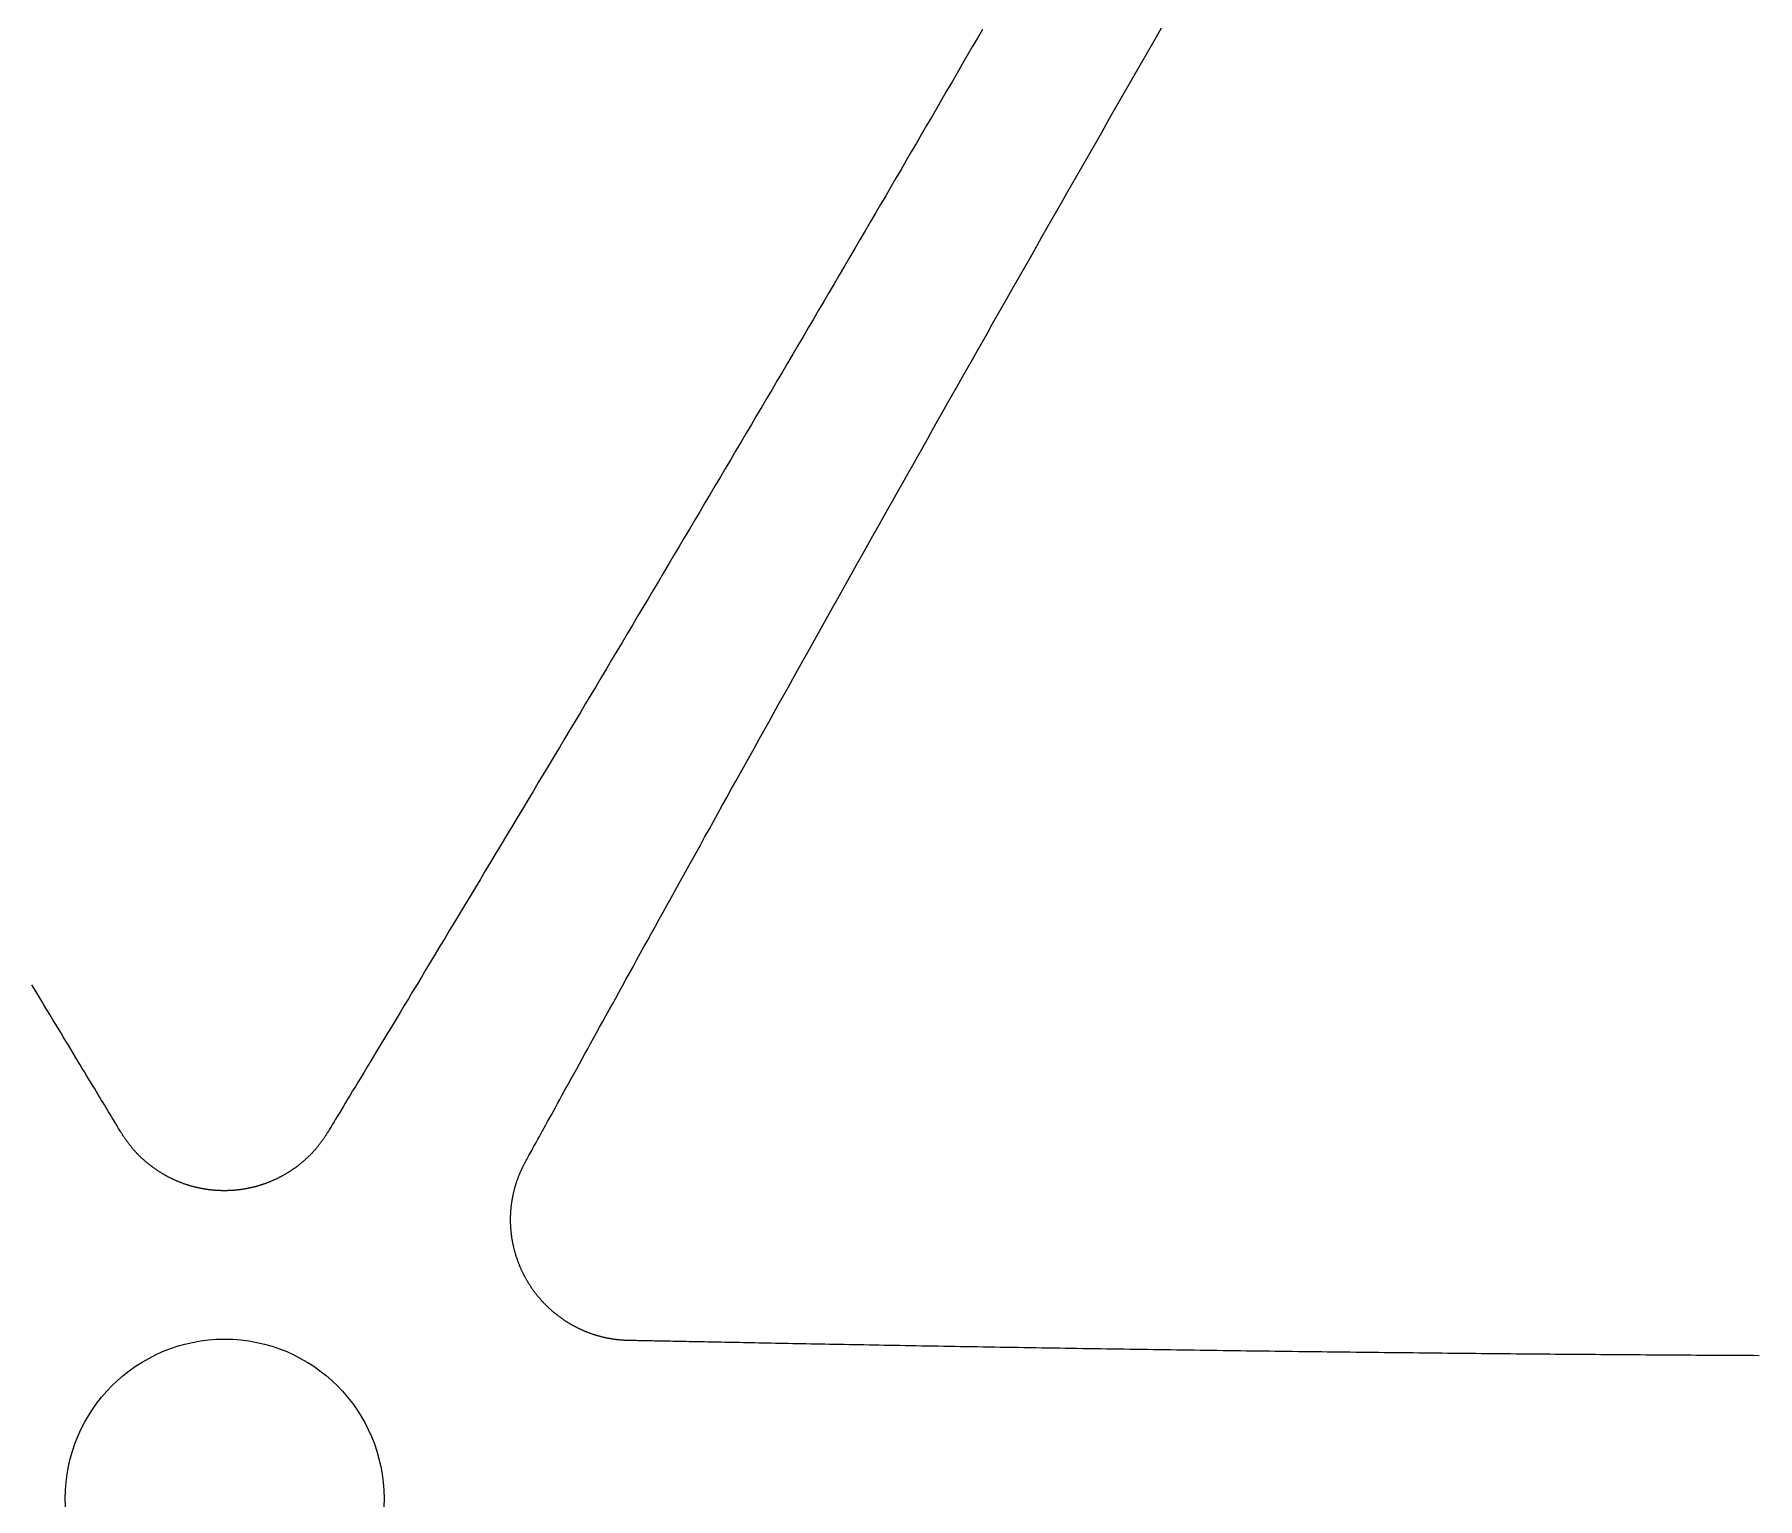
# Model space of a CAD drawing. Extents: x -3 to 136, y 0 to 121.
# Drawn here: x 64.88 to 81.09, y 60.73 to 74.51 of the extents above; entities that cross this region are included whole.
import ezdxf

# ---------------------------------------------------------------- set-up
doc = ezdxf.new("R2010")
doc.units = 0
doc.layers.get('0').update_dxf_attribs({"linetype": 'CONTINUOUS'})

msp = doc.modelspace()

# ---------------------------------------------------------------- linework, layer by layer
for points in [[(73.7982, 74.5568, 0), (73.7506, 74.4747, 0), (73.703, 74.3926, 0), (73.6554, 74.3105, 0), (73.6077, 74.2284, 0), (73.56, 74.1462, 0), (73.5123, 74.064, 0), (73.4645, 73.9818, 0), (73.4167, 73.8995, 0), (73.3688, 73.8172, 0), (73.3209, 73.7349, 0), (73.273, 73.6525, 0), (73.225, 73.5701, 0), (73.177, 73.4877, 0), (73.1289, 73.4052, 0), (73.0808, 73.3227, 0), (73.0327, 73.2402, 0), (72.9845, 73.1576, 0), (72.9362, 73.0749, 0), (72.8879, 72.9923, 0), (72.8396, 72.9095, 0), (72.7912, 72.8268, 0), (72.7428, 72.7439, 0), (72.6943, 72.6611, 0), (72.6458, 72.5781, 0), (72.5972, 72.4952, 0), (72.5485, 72.4121, 0), (72.4999, 72.329, 0), (72.4511, 72.2459, 0), (72.4023, 72.1628, 0), (72.3536, 72.0797, 0), (72.3049, 71.9967, 0), (72.2562, 71.9138, 0), (72.2075, 71.8309, 0), (72.1588, 71.7481, 0), (72.1102, 71.6653, 0), (72.0615, 71.5827, 0), (72.0129, 71.5, 0), (71.9643, 71.4174, 0), (71.9157, 71.3349, 0), (71.8671, 71.2524, 0), (71.8185, 71.17, 0), (71.7699, 71.0876, 0), (71.7213, 71.0052, 0), (71.6727, 70.9229, 0), (71.6242, 70.8406, 0), (71.5756, 70.7584, 0), (71.527, 70.6761, 0), (71.4784, 70.594, 0), (71.4298, 70.5118, 0), (71.3813, 70.4297, 0), (71.3327, 70.3475, 0), (71.2841, 70.2654, 0), (71.2355, 70.1834, 0), (71.1868, 70.1013, 0), (71.1382, 70.0193, 0), (71.0896, 69.9372, 0), (71.0409, 69.8552, 0), (70.9922, 69.7732, 0), (70.9436, 69.6912, 0), (70.8949, 69.6092, 0), (70.8461, 69.5271, 0), (70.7974, 69.4451, 0), (70.7486, 69.3631, 0), (70.6998, 69.2811, 0), (70.651, 69.199, 0), (70.6022, 69.117, 0), (70.5533, 69.0349, 0), (70.5045, 68.9528, 0), (70.4555, 68.8707, 0), (70.4066, 68.7886, 0), (70.3576, 68.7065, 0), (70.3086, 68.6243, 0), (70.2596, 68.5421, 0), (70.2105, 68.4599, 0), (70.1614, 68.3776, 0), (70.1122, 68.2953, 0), (70.063, 68.213, 0), (70.0138, 68.1306, 0), (69.9645, 68.0482, 0), (69.9152, 67.9658, 0), (69.8658, 67.8833, 0), (69.8164, 67.8007, 0), (69.767, 67.7181, 0), (69.7175, 67.6355, 0), (69.6679, 67.5528, 0), (69.6183, 67.47, 0), (69.5687, 67.3872, 0), (69.519, 67.3043, 0), (69.4692, 67.2213, 0), (69.4194, 67.1383, 0), (69.3695, 67.0552, 0), (69.3196, 66.9721, 0), (69.2696, 66.8888, 0), (69.2195, 66.8055, 0), (69.1694, 66.7221, 0), (69.1195, 66.6391, 0), (69.07, 66.5568, 0), (69.021, 66.4753, 0), (68.9724, 66.3946, 0), (68.9244, 66.3148, 0), (68.8769, 66.2359, 0), (68.8299, 66.1579, 0), (68.7836, 66.0809, 0), (68.7378, 66.0049, 0), (68.6926, 65.93, 0), (68.6481, 65.8561, 0), (68.6042, 65.7833, 0), (68.561, 65.7116, 0), (68.5184, 65.6412, 0), (68.4766, 65.5719, 0), (68.4356, 65.5038, 0), (68.3953, 65.4371, 0), (68.3558, 65.3716, 0), (68.3171, 65.3075, 0), (68.2792, 65.2447, 0), (68.2421, 65.1834, 0), (68.2059, 65.1235, 0), (68.1706, 65.065, 0), (68.1362, 65.0081, 0), (68.1028, 64.9527, 0), (68.0702, 64.8989, 0), (68.0387, 64.8467, 0), (68.0081, 64.7961, 0), (67.9786, 64.7472, 0), (67.95, 64.7, 0), (67.9226, 64.6546, 0), (67.8962, 64.6109, 0), (67.8709, 64.569, 0), (67.8467, 64.529, 0), (67.8236, 64.4909, 0), (67.8017, 64.4546, 0), (67.781, 64.4204, 0), (67.7615, 64.388, 0), (67.7432, 64.3577, 0), (67.7261, 64.3295, 0), (67.7103, 64.3033, 0), (67.6958, 64.2793, 0), (67.6825, 64.2574, 0), (67.6706, 64.2376, 0), (67.6601, 64.2201, 0), (67.6509, 64.2048, 0), (67.6431, 64.1918, 0), (67.6367, 64.1811, 0)], [(69.4998, 63.9074, 0), (69.5044, 63.9156, 0), (69.5097, 63.9251, 0), (69.5157, 63.9359, 0), (69.5224, 63.9481, 0), (69.5299, 63.9616, 0), (69.538, 63.9764, 0), (69.5469, 63.9924, 0), (69.5564, 64.0098, 0), (69.5667, 64.0283, 0), (69.5776, 64.0482, 0), (69.5892, 64.0693, 0), (69.6015, 64.0916, 0), (69.6145, 64.1151, 0), (69.6281, 64.1398, 0), (69.6424, 64.1657, 0), (69.6573, 64.1928, 0), (69.6728, 64.2211, 0), (69.689, 64.2505, 0), (69.7059, 64.2811, 0), (69.7233, 64.3128, 0), (69.7414, 64.3457, 0), (69.7601, 64.3796, 0), (69.7794, 64.4147, 0), (69.7993, 64.4509, 0), (69.8198, 64.4881, 0), (69.8409, 64.5264, 0), (69.8626, 64.5658, 0), (69.8849, 64.6062, 0), (69.9077, 64.6477, 0), (69.9311, 64.6902, 0), (69.9551, 64.7337, 0), (69.9796, 64.7782, 0), (70.0047, 64.8237, 0), (70.0303, 64.8702, 0), (70.0564, 64.9176, 0), (70.0831, 64.9661, 0), (70.1103, 65.0154, 0), (70.1381, 65.0657, 0), (70.1663, 65.117, 0), (70.1951, 65.1691, 0), (70.2244, 65.2222, 0), (70.2541, 65.2761, 0), (70.2844, 65.3309, 0), (70.3151, 65.3866, 0), (70.3464, 65.4432, 0), (70.3781, 65.5006, 0), (70.4102, 65.5588, 0), (70.4429, 65.6179, 0), (70.476, 65.6778, 0), (70.5095, 65.7385, 0), (70.5435, 65.8, 0), (70.5779, 65.8623, 0), (70.6128, 65.9253, 0), (70.6481, 65.9891, 0), (70.6838, 66.0536, 0), (70.7199, 66.1189, 0), (70.7565, 66.1849, 0), (70.7934, 66.2517, 0), (70.8307, 66.3191, 0), (70.8685, 66.3872, 0), (70.9066, 66.456, 0), (70.9451, 66.5255, 0), (70.984, 66.5957, 0), (71.0232, 66.6665, 0), (71.0629, 66.7379, 0), (71.1028, 66.8099, 0), (71.1432, 66.8826, 0), (71.1838, 66.9559, 0), (71.2248, 67.0298, 0), (71.2662, 67.1042, 0), (71.3079, 67.1792, 0), (71.3499, 67.2548, 0), (71.3922, 67.3309, 0), (71.4348, 67.4076, 0), (71.4778, 67.4848, 0), (71.521, 67.5625, 0), (71.5645, 67.6407, 0), (71.6083, 67.7194, 0), (71.6524, 67.7986, 0), (71.6968, 67.8783, 0), (71.7415, 67.9584, 0), (71.7864, 68.039, 0), (71.8315, 68.12, 0), (71.877, 68.2014, 0), (71.9226, 68.2833, 0), (71.9686, 68.3655, 0), (72.0147, 68.4482, 0), (72.0611, 68.5312, 0), (72.1077, 68.6146, 0), (72.1545, 68.6984, 0), (72.2015, 68.7825, 0), (72.2488, 68.8669, 0), (72.296, 68.9513, 0), (72.3432, 69.0356, 0), (72.3904, 69.1198, 0), (72.4375, 69.204, 0), (72.4847, 69.2881, 0), (72.5318, 69.3721, 0), (72.5788, 69.456, 0), (72.6259, 69.5399, 0), (72.673, 69.6237, 0), (72.72, 69.7074, 0), (72.767, 69.7911, 0), (72.814, 69.8747, 0), (72.8609, 69.9582, 0), (72.9079, 70.0417, 0), (72.9548, 70.1251, 0), (73.0017, 70.2085, 0), (73.0486, 70.2918, 0), (73.0955, 70.375, 0), (73.1424, 70.4582, 0), (73.1893, 70.5413, 0), (73.2361, 70.6243, 0), (73.2829, 70.7073, 0), (73.3298, 70.7903, 0), (73.3766, 70.8732, 0), (73.4234, 70.956, 0), (73.4702, 71.0388, 0), (73.517, 71.1216, 0), (73.5638, 71.2043, 0), (73.6106, 71.287, 0), (73.6573, 71.3696, 0), (73.7041, 71.4522, 0), (73.7509, 71.5347, 0), (73.7976, 71.6172, 0), (73.8444, 71.6997, 0), (73.8911, 71.7821, 0), (73.9379, 71.8644, 0), (73.9846, 71.9468, 0), (74.0314, 72.0291, 0), (74.0781, 72.1114, 0), (74.1249, 72.1936, 0), (74.1716, 72.2758, 0), (74.2184, 72.358, 0), (74.2652, 72.4402, 0), (74.3119, 72.5223, 0), (74.3587, 72.6044, 0), (74.4055, 72.6865, 0), (74.4523, 72.7685, 0), (74.4991, 72.8506, 0), (74.5459, 72.9326, 0), (74.5927, 73.0146, 0), (74.6395, 73.0965, 0), (74.6863, 73.1785, 0), (74.7332, 73.2604, 0), (74.78, 73.3424, 0), (74.8269, 73.4243, 0), (74.8737, 73.5062, 0), (74.9206, 73.5881, 0), (74.9675, 73.6699, 0), (75.0145, 73.7518, 0), (75.0614, 73.8337, 0), (75.1083, 73.9155, 0), (75.1553, 73.9974, 0), (75.2023, 74.0792, 0), (75.2493, 74.161, 0), (75.2963, 74.2429, 0), (75.3434, 74.3247, 0), (75.3904, 74.4066, 0), (75.4375, 74.4884, 0), (75.4846, 74.5703, 0)], [(65.6894, 64.1811, 0), (65.6851, 64.1884, 0), (65.6801, 64.1967, 0), (65.6745, 64.206, 0), (65.6683, 64.2163, 0), (65.6615, 64.2276, 0), (65.6541, 64.2398, 0), (65.6461, 64.2531, 0), (65.6375, 64.2674, 0), (65.6283, 64.2826, 0), (65.6185, 64.2988, 0), (65.6082, 64.3159, 0), (65.5972, 64.3341, 0), (65.5857, 64.3531, 0), (65.5736, 64.3731, 0), (65.5609, 64.3941, 0), (65.5477, 64.4159, 0), (65.5339, 64.4387, 0), (65.5196, 64.4624, 0), (65.5047, 64.487, 0), (65.4893, 64.5125, 0), (65.4733, 64.5389, 0), (65.4568, 64.5662, 0), (65.4397, 64.5944, 0), (65.4222, 64.6235, 0), (65.404, 64.6534, 0), (65.3854, 64.6842, 0), (65.3663, 64.7158, 0), (65.3466, 64.7483, 0), (65.3265, 64.7817, 0), (65.3058, 64.8158, 0), (65.2846, 64.8509, 0), (65.263, 64.8867, 0), (65.2408, 64.9233, 0), (65.2182, 64.9608, 0), (65.195, 64.9991, 0), (65.1714, 65.0381, 0), (65.1473, 65.078, 0), (65.1228, 65.1186, 0), (65.0977, 65.1601, 0), (65.0723, 65.2023, 0), (65.0463, 65.2452, 0), (65.0199, 65.2889, 0), (64.993, 65.3334, 0), (64.9658, 65.3786, 0), (64.938, 65.4246, 0), (64.9098, 65.4713, 0), (64.8812, 65.5187, 0), (64.8522, 65.5668, 0)], [(67.6367, 64.1811, 0), (67.634, 64.1767, 0), (67.6313, 64.1722, 0), (67.6285, 64.1677, 0), (67.6258, 64.1632, 0), (67.623, 64.1588, 0), (67.6202, 64.1544, 0), (67.6174, 64.1499, 0), (67.6145, 64.1455, 0), (67.6116, 64.1412, 0), (67.6088, 64.1368, 0), (67.6059, 64.1324, 0), (67.6029, 64.1281, 0), (67.6, 64.1237, 0), (67.597, 64.1194, 0), (67.594, 64.1151, 0), (67.591, 64.1108, 0), (67.588, 64.1065, 0), (67.585, 64.1023, 0), (67.5819, 64.098, 0), (67.5788, 64.0938, 0), (67.5757, 64.0896, 0), (67.5726, 64.0854, 0), (67.5694, 64.0812, 0), (67.5663, 64.077, 0), (67.5631, 64.0729, 0), (67.5599, 64.0687, 0), (67.5567, 64.0646, 0), (67.5534, 64.0605, 0), (67.5502, 64.0564, 0), (67.5469, 64.0523, 0), (67.5436, 64.0482, 0), (67.5403, 64.0442, 0), (67.537, 64.0401, 0), (67.5336, 64.0361, 0), (67.5302, 64.0321, 0), (67.5268, 64.0281, 0), (67.5234, 64.0241, 0), (67.52, 64.0202, 0), (67.5166, 64.0162, 0), (67.5131, 64.0123, 0), (67.5096, 64.0084, 0), (67.5061, 64.0045, 0), (67.5026, 64.0006, 0), (67.499, 63.9967, 0), (67.4955, 63.9929, 0), (67.4919, 63.989, 0), (67.4883, 63.9852, 0), (67.4847, 63.9814, 0), (67.4811, 63.9776, 0), (67.4774, 63.9739, 0), (67.4738, 63.9701, 0), (67.4701, 63.9664, 0), (67.4664, 63.9627, 0), (67.4627, 63.959, 0), (67.4589, 63.9553, 0), (67.4552, 63.9516, 0), (67.4514, 63.948, 0), (67.4476, 63.9443, 0), (67.4438, 63.9407, 0), (67.44, 63.9371, 0), (67.4362, 63.9335, 0), (67.4323, 63.93, 0), (67.4284, 63.9265, 0), (67.4246, 63.9229, 0), (67.4207, 63.9194, 0), (67.4168, 63.9159, 0), (67.4128, 63.9125, 0), (67.4089, 63.909, 0), (67.4049, 63.9056, 0), (67.4009, 63.9022, 0), (67.3969, 63.8988, 0), (67.3929, 63.8954, 0), (67.3889, 63.8921, 0), (67.3849, 63.8887, 0), (67.3808, 63.8854, 0), (67.3767, 63.8821, 0), (67.3727, 63.8788, 0), (67.3686, 63.8756, 0), (67.3644, 63.8723, 0), (67.3603, 63.8691, 0), (67.3562, 63.8659, 0), (67.352, 63.8627, 0), (67.3478, 63.8596, 0), (67.3437, 63.8564, 0), (67.3395, 63.8533, 0), (67.3352, 63.8502, 0), (67.331, 63.8471, 0), (67.3268, 63.844, 0), (67.3225, 63.841, 0), (67.3182, 63.838, 0), (67.3139, 63.835, 0), (67.3096, 63.832, 0), (67.3053, 63.829, 0), (67.301, 63.8261, 0), (67.2966, 63.8231, 0), (67.2923, 63.8202, 0), (67.2879, 63.8173, 0), (67.2835, 63.8145, 0), (67.2791, 63.8116, 0), (67.2747, 63.8088, 0), (67.2703, 63.806, 0), (67.2658, 63.8032, 0), (67.2614, 63.8004, 0), (67.2569, 63.7977, 0), (67.2524, 63.7949, 0), (67.248, 63.7922, 0), (67.2434, 63.7895, 0), (67.2389, 63.7869, 0), (67.2344, 63.7842, 0), (67.2299, 63.7816, 0), (67.2253, 63.779, 0), (67.2207, 63.7764, 0), (67.2162, 63.7739, 0), (67.2116, 63.7713, 0), (67.207, 63.7688, 0), (67.2024, 63.7663, 0), (67.1977, 63.7638, 0), (67.1931, 63.7614, 0), (67.1885, 63.759, 0), (67.1838, 63.7566, 0), (67.1792, 63.7542, 0), (67.1745, 63.7518, 0), (67.1698, 63.7495, 0), (67.1651, 63.7471, 0), (67.1604, 63.7448, 0), (67.1557, 63.7426, 0), (67.151, 63.7403, 0), (67.1462, 63.7381, 0), (67.1415, 63.7359, 0), (67.1367, 63.7337, 0), (67.132, 63.7315, 0), (67.1272, 63.7294, 0), (67.1224, 63.7273, 0), (67.1177, 63.7252, 0), (67.1129, 63.7231, 0), (67.108, 63.721, 0), (67.1032, 63.719, 0), (67.0984, 63.717, 0), (67.0936, 63.715, 0), (67.0887, 63.713, 0), (67.0839, 63.7111, 0), (67.079, 63.7092, 0), (67.0742, 63.7073, 0), (67.0693, 63.7054, 0), (67.0644, 63.7035, 0), (67.0595, 63.7017, 0), (67.0546, 63.6999, 0), (67.0497, 63.6981, 0), (67.0448, 63.6964, 0), (67.0398, 63.6946, 0), (67.0349, 63.6929, 0), (67.03, 63.6912, 0), (67.025, 63.6895, 0), (67.0201, 63.6879, 0), (67.0151, 63.6863, 0), (67.0101, 63.6847, 0), (67.0051, 63.6831, 0), (67.0002, 63.6815, 0), (66.9952, 63.68, 0), (66.9902, 63.6785, 0), (66.9852, 63.677, 0), (66.9801, 63.6755, 0), (66.9751, 63.6741, 0), (66.9701, 63.6726, 0), (66.9651, 63.6712, 0), (66.96, 63.6699, 0), (66.955, 63.6685, 0), (66.9499, 63.6672, 0), (66.9448, 63.6659, 0), (66.9398, 63.6646, 0), (66.9347, 63.6634, 0), (66.9296, 63.6621, 0), (66.9245, 63.6609, 0), (66.9194, 63.6597, 0), (66.9143, 63.6585, 0), (66.9092, 63.6574, 0), (66.9041, 63.6563, 0), (66.899, 63.6552, 0), (66.8939, 63.6541, 0), (66.8888, 63.6531, 0), (66.8836, 63.652, 0), (66.8785, 63.651, 0), (66.8733, 63.6501, 0), (66.8682, 63.6491, 0), (66.863, 63.6482, 0), (66.8579, 63.6473, 0), (66.8527, 63.6464, 0), (66.8475, 63.6455, 0), (66.8424, 63.6447, 0), (66.8372, 63.6439, 0), (66.832, 63.6431, 0), (66.8268, 63.6423, 0), (66.8216, 63.6416, 0), (66.8164, 63.6409, 0), (66.8112, 63.6402, 0), (66.806, 63.6395, 0), (66.8008, 63.6388, 0), (66.7956, 63.6382, 0), (66.7904, 63.6376, 0), (66.7852, 63.6371, 0), (66.78, 63.6365, 0), (66.7748, 63.636, 0), (66.7695, 63.6355, 0), (66.7643, 63.635, 0), (66.7591, 63.6345, 0), (66.7539, 63.6341, 0), (66.7487, 63.6337, 0), (66.7434, 63.6333, 0), (66.7382, 63.633, 0), (66.733, 63.6326, 0), (66.7278, 63.6323, 0), (66.7225, 63.632, 0), (66.7173, 63.6318, 0), (66.7121, 63.6315, 0), (66.7069, 63.6313, 0), (66.7016, 63.6311, 0), (66.6964, 63.631, 0), (66.6912, 63.6308, 0), (66.686, 63.6307, 0), (66.6807, 63.6306, 0), (66.6755, 63.6306, 0), (66.6703, 63.6305, 0), (66.6651, 63.6305, 0), (66.6598, 63.6305, 0), (66.6546, 63.6305, 0), (66.6494, 63.6306, 0), (66.6442, 63.6306, 0), (66.6389, 63.6307, 0), (66.6337, 63.6309, 0), (66.6285, 63.631, 0), (66.6233, 63.6312, 0), (66.618, 63.6314, 0), (66.6128, 63.6316, 0), (66.6076, 63.6318, 0), (66.6024, 63.6321, 0), (66.5972, 63.6324, 0), (66.5919, 63.6327, 0), (66.5867, 63.633, 0), (66.5815, 63.6334, 0), (66.5763, 63.6338, 0), (66.5711, 63.6342, 0), (66.5659, 63.6346, 0), (66.5607, 63.6351, 0), (66.5555, 63.6356, 0), (66.5503, 63.6361, 0), (66.5451, 63.6366, 0), (66.5399, 63.6372, 0), (66.5347, 63.6377, 0), (66.5295, 63.6383, 0), (66.5243, 63.639, 0), (66.5191, 63.6396, 0), (66.514, 63.6403, 0), (66.5088, 63.641, 0), (66.5036, 63.6417, 0), (66.4984, 63.6424, 0), (66.4932, 63.6432, 0), (66.4881, 63.644, 0), (66.4829, 63.6448, 0), (66.4777, 63.6457, 0), (66.4726, 63.6465, 0), (66.4674, 63.6474, 0), (66.4623, 63.6483, 0), (66.4571, 63.6493, 0), (66.452, 63.6502, 0), (66.4468, 63.6512, 0), (66.4417, 63.6522, 0), (66.4366, 63.6532, 0), (66.4314, 63.6543, 0), (66.4263, 63.6554, 0), (66.4212, 63.6565, 0), (66.4161, 63.6576, 0), (66.411, 63.6587, 0), (66.4059, 63.6599, 0), (66.4007, 63.6611, 0), (66.3957, 63.6623, 0), (66.3906, 63.6636, 0), (66.3855, 63.6648, 0), (66.3804, 63.6661, 0), (66.3753, 63.6674, 0), (66.3702, 63.6688, 0), (66.3652, 63.6701, 0), (66.3601, 63.6715, 0), (66.355, 63.6729, 0), (66.35, 63.6743, 0), (66.345, 63.6758, 0), (66.3399, 63.6773, 0), (66.3349, 63.6788, 0), (66.3299, 63.6803, 0), (66.3249, 63.6818, 0), (66.3199, 63.6834, 0), (66.3149, 63.685, 0), (66.3099, 63.6866, 0), (66.305, 63.6882, 0), (66.3, 63.6899, 0), (66.295, 63.6916, 0), (66.2901, 63.6933, 0), (66.2851, 63.695, 0), (66.2802, 63.6968, 0), (66.2753, 63.6985, 0), (66.2704, 63.7003, 0), (66.2655, 63.7021, 0), (66.2606, 63.704, 0), (66.2557, 63.7058, 0), (66.2508, 63.7077, 0), (66.2459, 63.7096, 0), (66.2411, 63.7115, 0), (66.2362, 63.7135, 0), (66.2314, 63.7155, 0), (66.2266, 63.7175, 0), (66.2217, 63.7195, 0), (66.2169, 63.7215, 0), (66.2121, 63.7236, 0), (66.2073, 63.7256, 0), (66.2026, 63.7277, 0), (66.1978, 63.7299, 0), (66.193, 63.732, 0), (66.1883, 63.7342, 0), (66.1835, 63.7364, 0), (66.1788, 63.7386, 0), (66.1741, 63.7408, 0), (66.1694, 63.7431, 0), (66.1647, 63.7454, 0), (66.16, 63.7477, 0), (66.1553, 63.75, 0), (66.1506, 63.7523, 0), (66.146, 63.7547, 0), (66.1413, 63.7571, 0), (66.1367, 63.7595, 0), (66.132, 63.7619, 0), (66.1274, 63.7643, 0), (66.1228, 63.7668, 0), (66.1182, 63.7693, 0), (66.1136, 63.7718, 0), (66.1091, 63.7744, 0), (66.1045, 63.7769, 0), (66.1, 63.7795, 0), (66.0954, 63.7821, 0), (66.0909, 63.7847, 0), (66.0864, 63.7873, 0), (66.0819, 63.79, 0), (66.0774, 63.7927, 0), (66.0729, 63.7954, 0), (66.0685, 63.7981, 0), (66.064, 63.8008, 0), (66.0596, 63.8036, 0), (66.0551, 63.8064, 0), (66.0507, 63.8092, 0), (66.0463, 63.812, 0), (66.0419, 63.8149, 0), (66.0376, 63.8177, 0), (66.0332, 63.8206, 0), (66.0288, 63.8235, 0), (66.0245, 63.8265, 0), (66.0202, 63.8294, 0), (66.0159, 63.8324, 0), (66.0116, 63.8354, 0), (66.0073, 63.8384, 0), (66.003, 63.8414, 0), (65.9987, 63.8445, 0), (65.9945, 63.8476, 0), (65.9902, 63.8507, 0), (65.986, 63.8538, 0), (65.9818, 63.8569, 0), (65.9776, 63.8601, 0), (65.9734, 63.8632, 0), (65.9693, 63.8664, 0), (65.9651, 63.8696, 0), (65.961, 63.8729, 0), (65.9569, 63.8761, 0), (65.9528, 63.8794, 0), (65.9487, 63.8826, 0), (65.9446, 63.886, 0), (65.9406, 63.8893, 0), (65.9365, 63.8926, 0), (65.9325, 63.896, 0), (65.9285, 63.8993, 0), (65.9245, 63.9027, 0), (65.9206, 63.9061, 0), (65.9166, 63.9096, 0), (65.9127, 63.913, 0), (65.9088, 63.9165, 0), (65.9048, 63.92, 0), (65.901, 63.9235, 0), (65.8971, 63.927, 0), (65.8932, 63.9305, 0), (65.8894, 63.9341, 0), (65.8856, 63.9376, 0), (65.8818, 63.9412, 0), (65.878, 63.9448, 0), (65.8742, 63.9484, 0), (65.8705, 63.9521, 0), (65.8667, 63.9557, 0), (65.863, 63.9594, 0), (65.8593, 63.9631, 0), (65.8556, 63.9668, 0), (65.852, 63.9705, 0), (65.8483, 63.9742, 0), (65.8447, 63.978, 0), (65.8411, 63.9818, 0), (65.8375, 63.9856, 0), (65.8339, 63.9894, 0), (65.8303, 63.9932, 0), (65.8268, 63.997, 0), (65.8233, 64.0009, 0), (65.8198, 64.0048, 0), (65.8163, 64.0086, 0), (65.8128, 64.0125, 0), (65.8093, 64.0165, 0), (65.8059, 64.0204, 0), (65.8025, 64.0243, 0), (65.7991, 64.0283, 0), (65.7957, 64.0323, 0), (65.7923, 64.0363, 0), (65.789, 64.0403, 0), (65.7857, 64.0443, 0), (65.7824, 64.0484, 0), (65.7791, 64.0524, 0), (65.7758, 64.0565, 0), (65.7726, 64.0606, 0), (65.7693, 64.0647, 0), (65.7661, 64.0688, 0), (65.7629, 64.073, 0), (65.7598, 64.0771, 0), (65.7566, 64.0813, 0), (65.7535, 64.0855, 0), (65.7503, 64.0897, 0), (65.7472, 64.0939, 0), (65.7442, 64.0981, 0), (65.7411, 64.1023, 0), (65.7381, 64.1066, 0), (65.735, 64.1109, 0), (65.732, 64.1152, 0), (65.7291, 64.1195, 0), (65.7261, 64.1238, 0), (65.7232, 64.1281, 0), (65.7202, 64.1324, 0), (65.7173, 64.1368, 0), (65.7144, 64.1412, 0), (65.7116, 64.1456, 0), (65.7087, 64.15, 0), (65.7059, 64.1544, 0), (65.7031, 64.1588, 0), (65.7003, 64.1632, 0), (65.6976, 64.1677, 0), (65.6948, 64.1722, 0), (65.6921, 64.1767, 0), (65.6894, 64.1811, 0)], [(70.4735, 62.2209, 0), (70.4682, 62.221, 0), (70.463, 62.2212, 0), (70.4577, 62.2213, 0), (70.4525, 62.2215, 0), (70.4472, 62.2216, 0), (70.442, 62.2219, 0), (70.4368, 62.2221, 0), (70.4315, 62.2224, 0), (70.4263, 62.2226, 0), (70.4211, 62.223, 0), (70.4158, 62.2233, 0), (70.4106, 62.2237, 0), (70.4054, 62.224, 0), (70.4002, 62.2244, 0), (70.3949, 62.2249, 0), (70.3897, 62.2253, 0), (70.3845, 62.2258, 0), (70.3793, 62.2263, 0), (70.3741, 62.2269, 0), (70.3689, 62.2274, 0), (70.3637, 62.228, 0), (70.3585, 62.2286, 0), (70.3533, 62.2292, 0), (70.3481, 62.2299, 0), (70.3429, 62.2305, 0), (70.3377, 62.2312, 0), (70.3325, 62.232, 0), (70.3273, 62.2327, 0), (70.3221, 62.2335, 0), (70.3169, 62.2343, 0), (70.3118, 62.2351, 0), (70.3066, 62.2359, 0), (70.3014, 62.2368, 0), (70.2963, 62.2377, 0), (70.2911, 62.2386, 0), (70.286, 62.2396, 0), (70.2808, 62.2405, 0), (70.2757, 62.2415, 0), (70.2705, 62.2425, 0), (70.2654, 62.2436, 0), (70.2603, 62.2446, 0), (70.2551, 62.2457, 0), (70.25, 62.2468, 0), (70.2449, 62.2479, 0), (70.2398, 62.2491, 0), (70.2347, 62.2503, 0), (70.2296, 62.2515, 0), (70.2245, 62.2527, 0), (70.2194, 62.254, 0), (70.2143, 62.2552, 0), (70.2092, 62.2565, 0), (70.2041, 62.2579, 0), (70.1991, 62.2592, 0), (70.194, 62.2606, 0), (70.189, 62.262, 0), (70.1839, 62.2634, 0), (70.1789, 62.2648, 0), (70.1738, 62.2663, 0), (70.1688, 62.2678, 0), (70.1638, 62.2693, 0), (70.1588, 62.2708, 0), (70.1537, 62.2724, 0), (70.1487, 62.274, 0), (70.1438, 62.2756, 0), (70.1388, 62.2772, 0), (70.1338, 62.2788, 0), (70.1288, 62.2805, 0), (70.1239, 62.2822, 0), (70.1189, 62.2839, 0), (70.114, 62.2856, 0), (70.109, 62.2874, 0), (70.1041, 62.2892, 0), (70.0992, 62.291, 0), (70.0943, 62.2928, 0), (70.0894, 62.2947, 0), (70.0845, 62.2966, 0), (70.0796, 62.2985, 0), (70.0748, 62.3004, 0), (70.0699, 62.3023, 0), (70.065, 62.3043, 0), (70.0602, 62.3063, 0), (70.0554, 62.3083, 0), (70.0505, 62.3103, 0), (70.0457, 62.3124, 0), (70.0409, 62.3144, 0), (70.0361, 62.3165, 0), (70.0313, 62.3187, 0), (70.0265, 62.3208, 0), (70.0218, 62.323, 0), (70.017, 62.3252, 0), (70.0123, 62.3274, 0), (70.0075, 62.3296, 0), (70.0028, 62.3319, 0), (69.9981, 62.3341, 0), (69.9934, 62.3364, 0), (69.9887, 62.3388, 0), (69.984, 62.3411, 0), (69.9793, 62.3435, 0), (69.9746, 62.3458, 0), (69.97, 62.3483, 0), (69.9653, 62.3507, 0), (69.9607, 62.3531, 0), (69.9561, 62.3556, 0), (69.9515, 62.3581, 0), (69.9469, 62.3606, 0), (69.9423, 62.3632, 0), (69.9377, 62.3657, 0), (69.9331, 62.3683, 0), (69.9286, 62.3709, 0), (69.924, 62.3735, 0), (69.9195, 62.3762, 0), (69.915, 62.3788, 0), (69.9105, 62.3815, 0), (69.906, 62.3842, 0), (69.9015, 62.3869, 0), (69.897, 62.3897, 0), (69.8926, 62.3924, 0), (69.8881, 62.3952, 0), (69.8837, 62.398, 0), (69.8793, 62.4009, 0), (69.8749, 62.4037, 0), (69.8705, 62.4066, 0), (69.8661, 62.4095, 0), (69.8618, 62.4124, 0), (69.8575, 62.4153, 0), (69.8531, 62.4182, 0), (69.8488, 62.4212, 0), (69.8445, 62.4242, 0), (69.8402, 62.4272, 0), (69.836, 62.4302, 0), (69.8317, 62.4332, 0), (69.8275, 62.4363, 0), (69.8232, 62.4394, 0), (69.819, 62.4425, 0), (69.8148, 62.4456, 0), (69.8106, 62.4487, 0), (69.8065, 62.4519, 0), (69.8023, 62.455, 0), (69.7982, 62.4582, 0), (69.7941, 62.4614, 0), (69.79, 62.4647, 0), (69.7859, 62.4679, 0), (69.7818, 62.4712, 0), (69.7777, 62.4745, 0), (69.7737, 62.4778, 0), (69.7696, 62.4811, 0), (69.7656, 62.4844, 0), (69.7616, 62.4878, 0), (69.7576, 62.4912, 0), (69.7537, 62.4946, 0), (69.7497, 62.498, 0), (69.7458, 62.5014, 0), (69.7419, 62.5049, 0), (69.7379, 62.5083, 0), (69.7341, 62.5118, 0), (69.7302, 62.5153, 0), (69.7263, 62.5189, 0), (69.7225, 62.5224, 0), (69.7187, 62.5259, 0), (69.7148, 62.5295, 0), (69.7111, 62.5331, 0), (69.7073, 62.5367, 0), (69.7035, 62.5404, 0), (69.6998, 62.544, 0), (69.696, 62.5477, 0), (69.6923, 62.5513, 0), (69.6886, 62.555, 0), (69.685, 62.5588, 0), (69.6813, 62.5625, 0), (69.6776, 62.5662, 0), (69.674, 62.57, 0), (69.6704, 62.5738, 0), (69.6668, 62.5776, 0), (69.6632, 62.5814, 0), (69.6597, 62.5852, 0), (69.6561, 62.5891, 0), (69.6526, 62.5929, 0), (69.6491, 62.5968, 0), (69.6456, 62.6007, 0), (69.6421, 62.6046, 0), (69.6387, 62.6086, 0), (69.6353, 62.6125, 0), (69.6318, 62.6165, 0), (69.6284, 62.6205, 0), (69.625, 62.6245, 0), (69.6217, 62.6285, 0), (69.6183, 62.6325, 0), (69.615, 62.6366, 0), (69.6117, 62.6406, 0), (69.6084, 62.6447, 0), (69.6051, 62.6488, 0), (69.6019, 62.6529, 0), (69.5986, 62.657, 0), (69.5954, 62.6612, 0), (69.5922, 62.6653, 0), (69.589, 62.6695, 0), (69.5859, 62.6737, 0), (69.5827, 62.6779, 0), (69.5796, 62.6821, 0), (69.5765, 62.6863, 0), (69.5734, 62.6906, 0), (69.5703, 62.6948, 0), (69.5673, 62.6991, 0), (69.5643, 62.7034, 0), (69.5613, 62.7077, 0), (69.5583, 62.712, 0), (69.5553, 62.7163, 0), (69.5524, 62.7206, 0), (69.5495, 62.725, 0), (69.5466, 62.7293, 0), (69.5437, 62.7337, 0), (69.5408, 62.7381, 0), (69.538, 62.7425, 0), (69.5352, 62.7469, 0), (69.5324, 62.7513, 0), (69.5296, 62.7557, 0), (69.5268, 62.7602, 0), (69.5241, 62.7646, 0), (69.5214, 62.7691, 0), (69.5187, 62.7736, 0), (69.516, 62.7781, 0), (69.5134, 62.7826, 0), (69.5107, 62.7871, 0), (69.5081, 62.7916, 0), (69.5055, 62.7962, 0), (69.503, 62.8007, 0), (69.5004, 62.8053, 0), (69.4979, 62.8098, 0), (69.4954, 62.8144, 0), (69.4929, 62.819, 0), (69.4904, 62.8236, 0), (69.488, 62.8283, 0), (69.4856, 62.8329, 0), (69.4832, 62.8375, 0), (69.4808, 62.8422, 0), (69.4784, 62.8468, 0), (69.4761, 62.8515, 0), (69.4738, 62.8562, 0), (69.4715, 62.8609, 0), (69.4692, 62.8656, 0), (69.467, 62.8703, 0), (69.4648, 62.875, 0), (69.4625, 62.8798, 0), (69.4604, 62.8845, 0), (69.4582, 62.8893, 0), (69.4561, 62.894, 0), (69.4539, 62.8988, 0), (69.4518, 62.9036, 0), (69.4498, 62.9084, 0), (69.4477, 62.9132, 0), (69.4457, 62.918, 0), (69.4437, 62.9228, 0), (69.4417, 62.9277, 0), (69.4397, 62.9325, 0), (69.4378, 62.9374, 0), (69.4359, 62.9422, 0), (69.434, 62.9471, 0), (69.4321, 62.952, 0), (69.4302, 62.9569, 0), (69.4284, 62.9618, 0), (69.4266, 62.9667, 0), (69.4248, 62.9716, 0), (69.423, 62.9765, 0), (69.4213, 62.9815, 0), (69.4196, 62.9864, 0), (69.4179, 62.9914, 0), (69.4162, 62.9963, 0), (69.4145, 63.0013, 0), (69.4129, 63.0063, 0), (69.4113, 63.0113, 0), (69.4097, 63.0163, 0), (69.4082, 63.0213, 0), (69.4066, 63.0263, 0), (69.4051, 63.0313, 0), (69.4036, 63.0363, 0), (69.4021, 63.0413, 0), (69.4007, 63.0464, 0), (69.3993, 63.0514, 0), (69.3979, 63.0565, 0), (69.3965, 63.0616, 0), (69.3951, 63.0666, 0), (69.3938, 63.0717, 0), (69.3925, 63.0768, 0), (69.3912, 63.0819, 0), (69.3899, 63.0869, 0), (69.3887, 63.092, 0), (69.3875, 63.0971, 0), (69.3863, 63.1022, 0), (69.3851, 63.1074, 0), (69.384, 63.1125, 0), (69.3829, 63.1176, 0), (69.3818, 63.1227, 0), (69.3807, 63.1278, 0), (69.3797, 63.133, 0), (69.3786, 63.1381, 0), (69.3776, 63.1432, 0), (69.3767, 63.1484, 0), (69.3757, 63.1535, 0), (69.3748, 63.1587, 0), (69.3739, 63.1638, 0), (69.373, 63.169, 0), (69.3721, 63.1741, 0), (69.3713, 63.1793, 0), (69.3705, 63.1844, 0), (69.3697, 63.1896, 0), (69.369, 63.1948, 0), (69.3682, 63.2, 0), (69.3675, 63.2051, 0), (69.3668, 63.2103, 0), (69.3661, 63.2155, 0), (69.3655, 63.2207, 0), (69.3649, 63.2259, 0), (69.3643, 63.2311, 0), (69.3637, 63.2363, 0), (69.3632, 63.2415, 0), (69.3627, 63.2467, 0), (69.3622, 63.2519, 0), (69.3617, 63.2571, 0), (69.3612, 63.2623, 0), (69.3608, 63.2675, 0), (69.3604, 63.2727, 0), (69.36, 63.2779, 0), (69.3597, 63.2831, 0), (69.3593, 63.2883, 0), (69.359, 63.2935, 0), (69.3587, 63.2987, 0), (69.3585, 63.304, 0), (69.3582, 63.3092, 0), (69.358, 63.3144, 0), (69.3578, 63.3196, 0), (69.3577, 63.3248, 0), (69.3575, 63.3301, 0), (69.3574, 63.3353, 0), (69.3573, 63.3405, 0), (69.3573, 63.3457, 0), (69.3572, 63.351, 0), (69.3572, 63.3562, 0), (69.3572, 63.3614, 0), (69.3572, 63.3666, 0), (69.3573, 63.3719, 0), (69.3574, 63.3771, 0), (69.3575, 63.3823, 0), (69.3576, 63.3876, 0), (69.3578, 63.3928, 0), (69.3579, 63.398, 0), (69.3581, 63.4032, 0), (69.3584, 63.4085, 0), (69.3586, 63.4137, 0), (69.3589, 63.4189, 0), (69.3592, 63.4241, 0), (69.3595, 63.4294, 0), (69.3598, 63.4346, 0), (69.3602, 63.4398, 0), (69.3606, 63.445, 0), (69.361, 63.4503, 0), (69.3614, 63.4555, 0), (69.3619, 63.4607, 0), (69.3624, 63.4659, 0), (69.3629, 63.4711, 0), (69.3634, 63.4764, 0), (69.364, 63.4816, 0), (69.3646, 63.4868, 0), (69.3652, 63.492, 0), (69.3658, 63.4972, 0), (69.3665, 63.5024, 0), (69.3672, 63.5076, 0), (69.3679, 63.5128, 0), (69.3686, 63.518, 0), (69.3694, 63.5232, 0), (69.3701, 63.5284, 0), (69.3709, 63.5335, 0), (69.3718, 63.5387, 0), (69.3726, 63.5439, 0), (69.3735, 63.5491, 0), (69.3744, 63.5542, 0), (69.3753, 63.5594, 0), (69.3763, 63.5645, 0), (69.3772, 63.5697, 0), (69.3782, 63.5748, 0), (69.3792, 63.5799, 0), (69.3803, 63.5851, 0), (69.3813, 63.5902, 0), (69.3824, 63.5953, 0), (69.3835, 63.6004, 0), (69.3847, 63.6055, 0), (69.3858, 63.6106, 0), (69.387, 63.6157, 0), (69.3882, 63.6208, 0), (69.3894, 63.6259, 0), (69.3907, 63.6309, 0), (69.3919, 63.636, 0), (69.3932, 63.6411, 0), (69.3946, 63.6461, 0), (69.3959, 63.6512, 0), (69.3973, 63.6562, 0), (69.3987, 63.6613, 0), (69.4001, 63.6663, 0), (69.4015, 63.6713, 0), (69.403, 63.6763, 0), (69.4044, 63.6813, 0), (69.406, 63.6863, 0), (69.4075, 63.6913, 0), (69.409, 63.6963, 0), (69.4106, 63.7013, 0), (69.4122, 63.7063, 0), (69.4138, 63.7112, 0), (69.4155, 63.7162, 0), (69.4171, 63.7211, 0), (69.4188, 63.7261, 0), (69.4205, 63.731, 0), (69.4223, 63.7359, 0), (69.424, 63.7409, 0), (69.4258, 63.7458, 0), (69.4276, 63.7507, 0), (69.4295, 63.7556, 0), (69.4313, 63.7605, 0), (69.4332, 63.7653, 0), (69.4351, 63.7702, 0), (69.437, 63.7751, 0), (69.4389, 63.7799, 0), (69.4409, 63.7848, 0), (69.4429, 63.7896, 0), (69.4449, 63.7944, 0), (69.4469, 63.7992, 0), (69.449, 63.804, 0), (69.451, 63.8088, 0), (69.4531, 63.8136, 0), (69.4553, 63.8184, 0), (69.4574, 63.8232, 0), (69.4596, 63.8279, 0), (69.4618, 63.8327, 0), (69.464, 63.8374, 0), (69.4662, 63.8422, 0), (69.4685, 63.8469, 0), (69.4707, 63.8516, 0), (69.473, 63.8563, 0), (69.4754, 63.861, 0), (69.4777, 63.8657, 0), (69.4801, 63.8704, 0), (69.4825, 63.875, 0), (69.4849, 63.8797, 0), (69.4873, 63.8843, 0), (69.4898, 63.8889, 0), (69.4922, 63.8936, 0), (69.4947, 63.8982, 0), (69.4973, 63.9028, 0), (69.4998, 63.9074, 0)], [(81.1083, 62.0784, 0), (81.0551, 62.0786, 0), (81.002, 62.0789, 0), (80.9488, 62.0792, 0), (80.8957, 62.0794, 0), (80.8425, 62.0797, 0), (80.7894, 62.08, 0), (80.7362, 62.0803, 0), (80.6831, 62.0806, 0), (80.6299, 62.0809, 0), (80.5767, 62.0812, 0), (80.5235, 62.0815, 0), (80.4703, 62.0818, 0), (80.4172, 62.0822, 0), (80.364, 62.0825, 0), (80.3108, 62.0828, 0), (80.2575, 62.0832, 0), (80.2043, 62.0835, 0), (80.1511, 62.0838, 0), (80.0979, 62.0842, 0), (80.0446, 62.0846, 0), (79.9914, 62.0849, 0), (79.9381, 62.0853, 0), (79.8849, 62.0857, 0), (79.8316, 62.0861, 0), (79.7783, 62.0864, 0), (79.725, 62.0868, 0), (79.6717, 62.0872, 0), (79.6184, 62.0876, 0), (79.5651, 62.088, 0), (79.5118, 62.0884, 0), (79.4584, 62.0889, 0), (79.4051, 62.0893, 0), (79.3517, 62.0897, 0), (79.2984, 62.0901, 0), (79.245, 62.0906, 0), (79.1916, 62.091, 0), (79.1382, 62.0915, 0), (79.0848, 62.0919, 0), (79.0313, 62.0924, 0), (78.9779, 62.0928, 0), (78.9244, 62.0933, 0), (78.8709, 62.0938, 0), (78.8175, 62.0942, 0), (78.764, 62.0947, 0), (78.7104, 62.0952, 0), (78.6569, 62.0957, 0), (78.6034, 62.0962, 0), (78.5498, 62.0967, 0), (78.4962, 62.0972, 0), (78.4426, 62.0977, 0), (78.389, 62.0982, 0), (78.3354, 62.0988, 0), (78.2818, 62.0993, 0), (78.2281, 62.0998, 0), (78.1744, 62.1004, 0), (78.1207, 62.1009, 0), (78.067, 62.1014, 0), (78.0133, 62.102, 0), (77.9595, 62.1026, 0), (77.9058, 62.1031, 0), (77.852, 62.1037, 0), (77.7982, 62.1043, 0), (77.7444, 62.1048, 0), (77.6905, 62.1054, 0), (77.6367, 62.106, 0), (77.5828, 62.1066, 0), (77.5289, 62.1072, 0), (77.4749, 62.1078, 0), (77.421, 62.1084, 0), (77.367, 62.109, 0), (77.313, 62.1097, 0), (77.259, 62.1103, 0), (77.205, 62.1109, 0), (77.1509, 62.1115, 0), (77.0969, 62.1122, 0), (77.0428, 62.1128, 0), (76.9886, 62.1135, 0), (76.9345, 62.1141, 0), (76.8803, 62.1148, 0), (76.8261, 62.1154, 0), (76.7719, 62.1161, 0), (76.7177, 62.1168, 0), (76.6634, 62.1175, 0), (76.6091, 62.1181, 0), (76.5548, 62.1188, 0), (76.5004, 62.1195, 0), (76.446, 62.1202, 0), (76.3916, 62.1209, 0), (76.3372, 62.1216, 0), (76.2828, 62.1224, 0), (76.2283, 62.1231, 0), (76.1738, 62.1238, 0), (76.1192, 62.1245, 0), (76.0647, 62.1253, 0), (76.0101, 62.126, 0), (75.9555, 62.1267, 0), (75.9008, 62.1275, 0), (75.8461, 62.1282, 0), (75.7914, 62.129, 0), (75.7367, 62.1298, 0), (75.6819, 62.1305, 0), (75.6271, 62.1313, 0), (75.5723, 62.1321, 0), (75.5174, 62.1329, 0), (75.4625, 62.1336, 0), (75.4076, 62.1344, 0), (75.3527, 62.1352, 0), (75.2977, 62.136, 0), (75.2427, 62.1368, 0), (75.1876, 62.1377, 0), (75.1325, 62.1385, 0), (75.0774, 62.1393, 0), (75.0223, 62.1401, 0), (74.9671, 62.141, 0), (74.9119, 62.1418, 0), (74.8566, 62.1426, 0), (74.8013, 62.1435, 0), (74.746, 62.1443, 0), (74.6906, 62.1452, 0), (74.6353, 62.146, 0), (74.5798, 62.1469, 0), (74.5244, 62.1478, 0), (74.4689, 62.1487, 0), (74.4133, 62.1495, 0), (74.3578, 62.1504, 0), (74.3022, 62.1513, 0), (74.2465, 62.1522, 0), (74.1908, 62.1531, 0), (74.1352, 62.154, 0), (74.0798, 62.1549, 0), (74.0246, 62.1558, 0), (73.9696, 62.1567, 0), (73.9149, 62.1576, 0), (73.8604, 62.1585, 0), (73.8061, 62.1594, 0), (73.7521, 62.1604, 0), (73.6984, 62.1613, 0), (73.6449, 62.1622, 0), (73.5916, 62.1631, 0), (73.5386, 62.164, 0), (73.4859, 62.1649, 0), (73.4335, 62.1658, 0), (73.3813, 62.1667, 0), (73.3294, 62.1676, 0), (73.2779, 62.1685, 0), (73.2266, 62.1693, 0), (73.1756, 62.1702, 0), (73.1249, 62.1711, 0), (73.0746, 62.172, 0), (73.0245, 62.1729, 0), (72.9748, 62.1738, 0), (72.9254, 62.1747, 0), (72.8763, 62.1755, 0), (72.8276, 62.1764, 0), (72.7792, 62.1773, 0), (72.7312, 62.1781, 0), (72.6835, 62.179, 0), (72.6361, 62.1799, 0), (72.5892, 62.1807, 0), (72.5425, 62.1816, 0), (72.4963, 62.1824, 0), (72.4505, 62.1832, 0), (72.405, 62.1841, 0), (72.3599, 62.1849, 0), (72.3152, 62.1857, 0), (72.2709, 62.1865, 0), (72.227, 62.1874, 0), (72.1835, 62.1882, 0), (72.1404, 62.189, 0), (72.0978, 62.1898, 0), (72.0555, 62.1906, 0), (72.0137, 62.1913, 0), (71.9724, 62.1921, 0), (71.9314, 62.1929, 0), (71.8909, 62.1937, 0), (71.8509, 62.1944, 0), (71.8113, 62.1952, 0), (71.7721, 62.1959, 0), (71.7335, 62.1967, 0), (71.6953, 62.1974, 0), (71.6575, 62.1981, 0), (71.6203, 62.1988, 0), (71.5835, 62.1995, 0), (71.5472, 62.2002, 0), (71.5114, 62.2009, 0), (71.4762, 62.2016, 0), (71.4414, 62.2023, 0), (71.4071, 62.2029, 0), (71.3733, 62.2036, 0), (71.3401, 62.2042, 0), (71.3074, 62.2049, 0), (71.2752, 62.2055, 0), (71.2435, 62.2061, 0), (71.2124, 62.2067, 0), (71.1818, 62.2073, 0), (71.1518, 62.2079, 0), (71.1223, 62.2085, 0), (71.0934, 62.209, 0), (71.0651, 62.2096, 0), (71.0373, 62.2101, 0), (71.0101, 62.2107, 0), (70.9835, 62.2112, 0), (70.9575, 62.2117, 0), (70.932, 62.2122, 0), (70.9072, 62.2127, 0), (70.8829, 62.2132, 0), (70.8593, 62.2136, 0), (70.8362, 62.2141, 0), (70.8138, 62.2145, 0), (70.792, 62.2149, 0), (70.7708, 62.2154, 0), (70.7503, 62.2158, 0), (70.7304, 62.2161, 0), (70.7111, 62.2165, 0), (70.6925, 62.2169, 0), (70.6745, 62.2172, 0), (70.6572, 62.2176, 0), (70.6405, 62.2179, 0), (70.6246, 62.2182, 0), (70.6092, 62.2185, 0), (70.5946, 62.2188, 0), (70.5806, 62.219, 0), (70.5674, 62.2193, 0), (70.5548, 62.2195, 0), (70.5429, 62.2197, 0), (70.5317, 62.2199, 0), (70.5212, 62.2201, 0), (70.5114, 62.2203, 0), (70.5024, 62.2205, 0), (70.4941, 62.2206, 0), (70.4865, 62.2207, 0), (70.4796, 62.2208, 0), (70.4735, 62.2209, 0)]]:
    msp.add_polyline3d(points)
msp.add_circle((66.666, 60.73445), 1.5)

doc.saveas('drawing.dxf')
